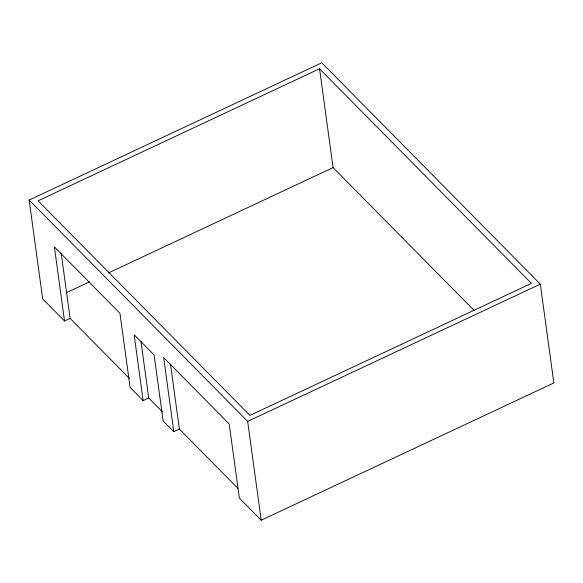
<?xml version="1.0" encoding="UTF-8"?>
<svg xmlns="http://www.w3.org/2000/svg" width="583" height="583" viewBox="0 0 583 583"><rect width="100%" height="100%" fill="white"/><g stroke="black" fill="none" stroke-linecap="round" stroke-linejoin="round"><path stroke-width="0.87" d="M129.302 378.345L70.113 318.384L64.538 321L42.683 298.868L29.15 200.049L321.794 62.782L540.317 284.132L553.85 382.951L261.206 520.218L239.351 498.079L229.199 423.972L163.648 357.568L173.8 431.675L179.375 429.059L237.93 488.372M319.55 68.772L38.055 200.807L249.918 415.409L531.412 283.374L319.55 68.772L333.082 167.591L474.11 310.44M66.404 292.673L89.454 281.866M108.387 272.982L333.082 167.591M64.538 321L54.387 246.893L119.945 313.297L130.096 387.404L143.156 400.638L148.731 398.021L162.468 411.933M29.15 200.049L247.673 421.4L540.317 284.132M173.8 431.675L163.138 420.875L154.109 354.996L134.134 334.759L143.156 400.638M247.673 421.4L261.206 520.218M170.447 363.879L179.375 429.059M140.94 341.164L148.731 398.021M61.186 253.204L70.113 318.384"/></g></svg>
